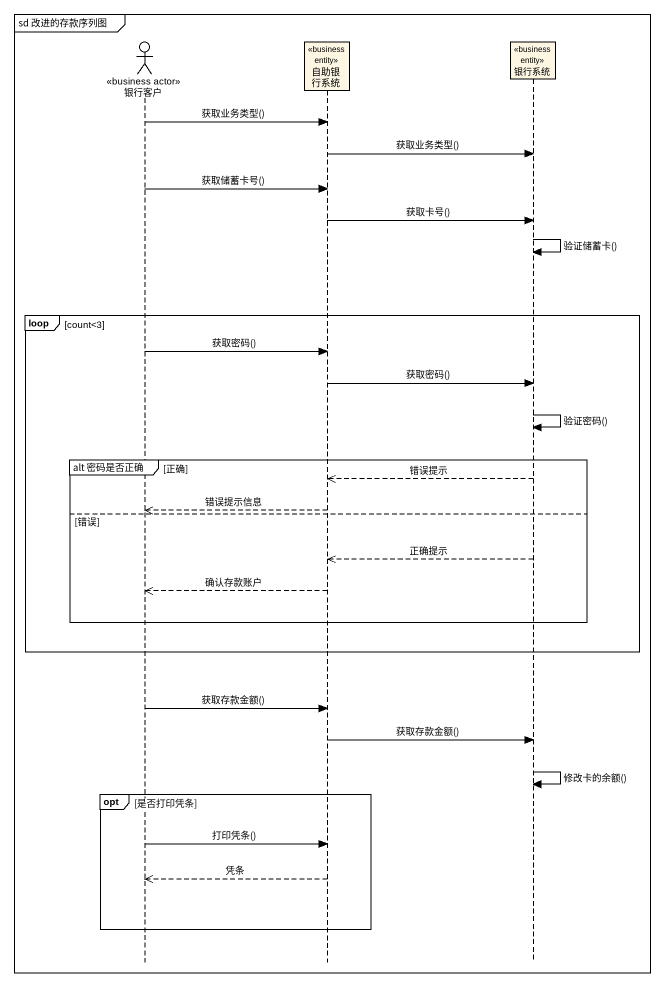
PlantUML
@startuml
mainframe sd 改进的存款序列图
hide footbox
actor 银行客户 <<business actor>>
participant 自助银行系统 <<business entity>>
participant 银行系统 <<business entity>>

银行客户 -> 自助银行系统 : 获取业务类型()
自助银行系统 -> 银行系统 : 获取业务类型()
银行客户 -> 自助银行系统 : 获取储蓄卡号()
自助银行系统 -> 银行系统 : 获取卡号()
银行系统 -> 银行系统 : 验证储蓄卡()
loop count<3
  银行客户 -> 自助银行系统 : 获取密码()
  自助银行系统 -> 银行系统 : 获取密码()
  银行系统 -> 银行系统 : 验证密码()
  group alt 密码是否正确 [正确]
    银行系统 -->> 自助银行系统 : 错误提示
    自助银行系统 -->> 银行客户 : 错误提示信息
  else 错误
    银行系统 -->> 自助银行系统 : 正确提示
    自助银行系统 -->> 银行客户 : 确认存款账户
  end
end
银行客户 -> 自助银行系统 : 获取存款金额()
自助银行系统 -> 银行系统 : 获取存款金额()
银行系统 -> 银行系统 : 修改卡的余额()
opt 是否打印凭条
  银行客户 -> 自助银行系统 : 打印凭条()
  自助银行系统 -->> 银行客户 : 凭条
end
@enduml
